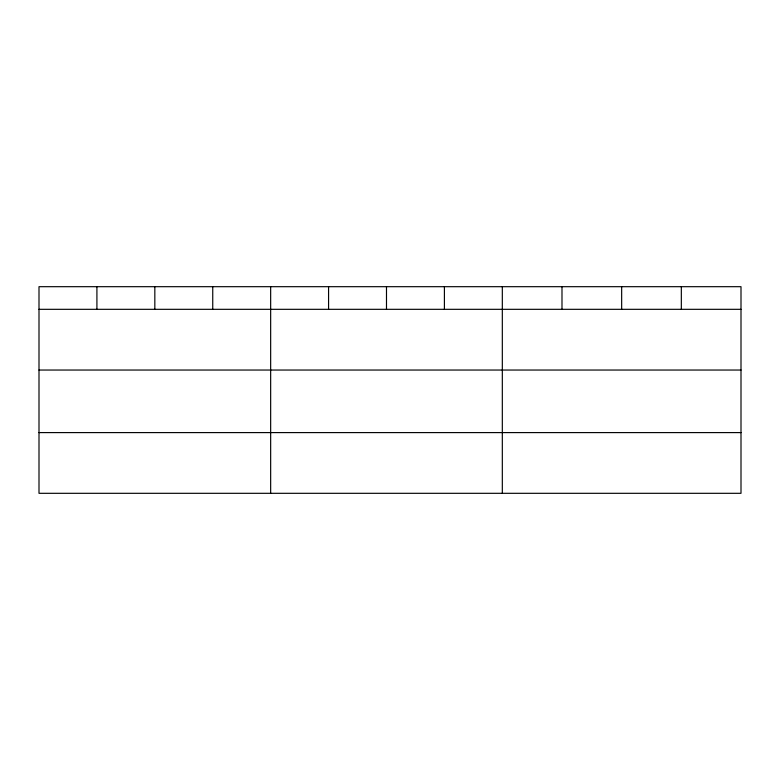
<?xml version="1.0" encoding="UTF-8"?>
<svg xmlns="http://www.w3.org/2000/svg" width="780" height="780" viewBox="0 0 780 780"><rect width="100%" height="100%" fill="white"/><g stroke="black" fill="none" stroke-linecap="round" stroke-linejoin="round"><path stroke-width="1.17" d="M741 370.042L741 286.689L39 286.689L39 493.311L741 493.311L741 370.042L39 370.042M39 309.319L741 309.319M39 432.598L741 432.598M681.33 286.689L681.33 309.319M621.66 286.689L621.66 309.319M561.99 286.689L561.99 309.319M502.32 286.689L502.32 493.311M444.405 286.689L444.405 309.319M386.49 286.689L386.49 309.319M328.575 286.689L328.575 309.319M270.66 286.689L270.66 493.311M212.745 286.689L212.745 309.319M154.83 286.689L154.83 309.319M96.915 286.689L96.915 309.319"/></g></svg>
